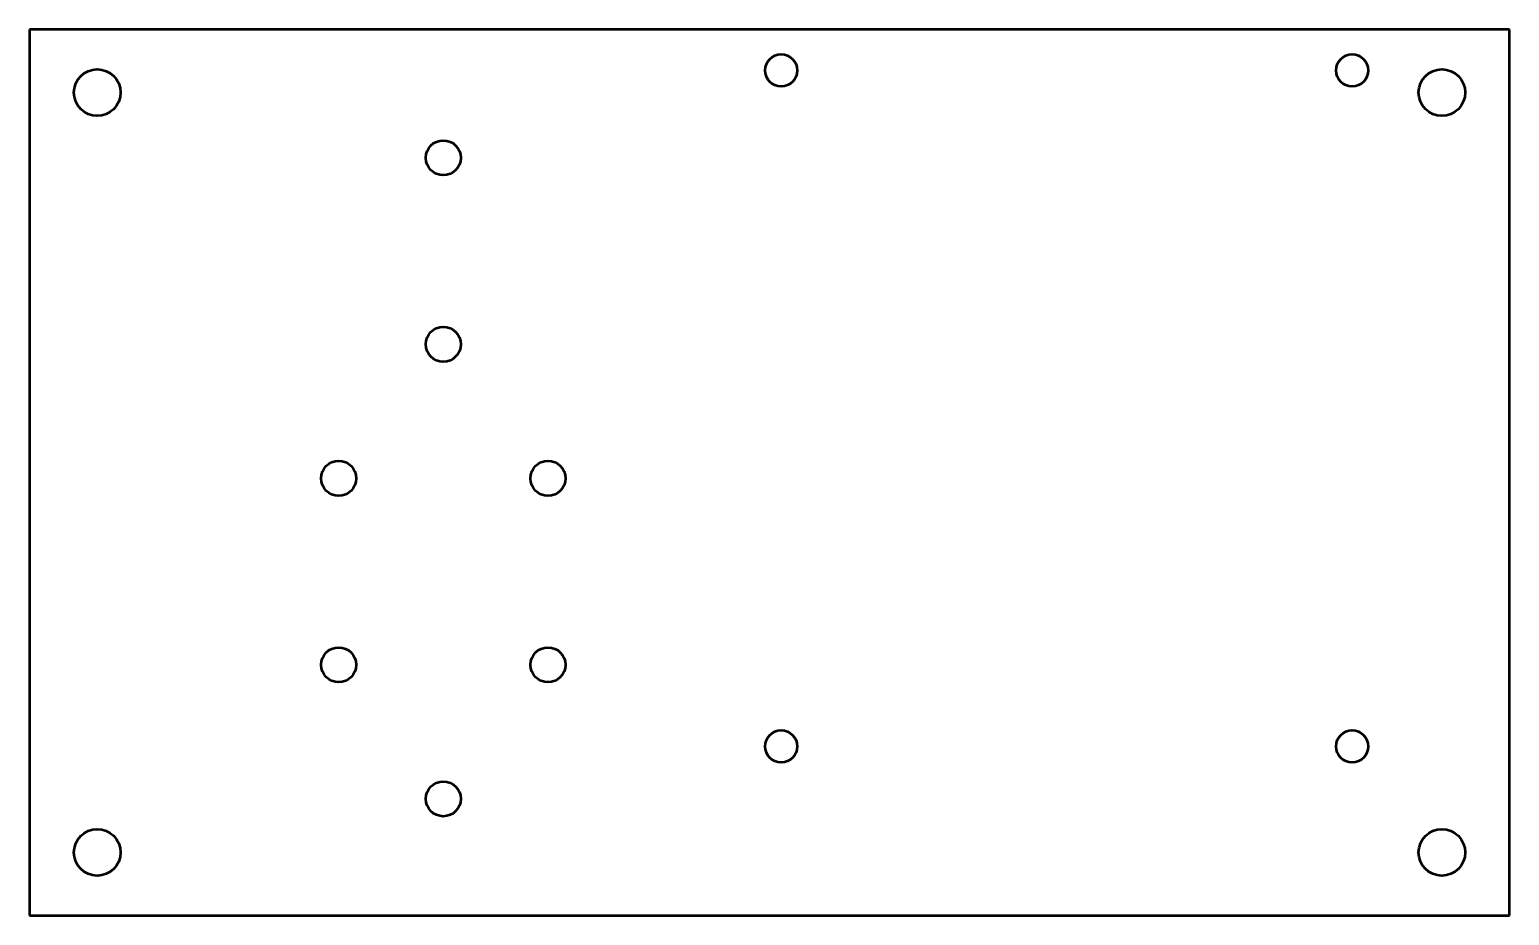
# Model space of a CAD drawing. Header units: millimetres. Extents: x 161 to 288, y 110 to 186.
import ezdxf

# ---------------------------------------------------------------- set-up
doc = ezdxf.new("R2010")
doc.units = ezdxf.units.MM
doc.layers.add('Visible (ISO)', color=7, linetype='Continuous', lineweight=50)

msp = doc.modelspace()

# ---------------------------------------------------------------- linework, layer by layer
at = {"layer": 'Visible (ISO)'}
for p, q in [((160.55, 186.35), (160.55, 110.35)), ((287.55, 186.35), (160.55, 186.35)), ((287.55, 110.35), (287.55, 186.35)), ((160.55, 110.35), (287.55, 110.35))]:
    msp.add_line(p, q, dxfattribs=at)
for centre, radius in [((225.05, 182.85), 1.38), ((274.05, 182.85), 1.38), ((166.35, 180.95), 2), ((281.75, 180.95), 2), ((196.05, 175.35), 1.5), ((196.05, 159.35), 1.5), ((187.07, 147.85), 1.5), ((205.03, 147.85), 1.5), ((187.07, 131.85), 1.5), ((205.03, 131.85), 1.5), ((225.05, 124.85), 1.38), ((274.05, 124.85), 1.38), ((196.05, 120.35), 1.5), ((166.35, 115.75), 2), ((281.75, 115.75), 2)]:
    msp.add_circle(centre, radius, dxfattribs=at)

doc.saveas('drawing.dxf')
